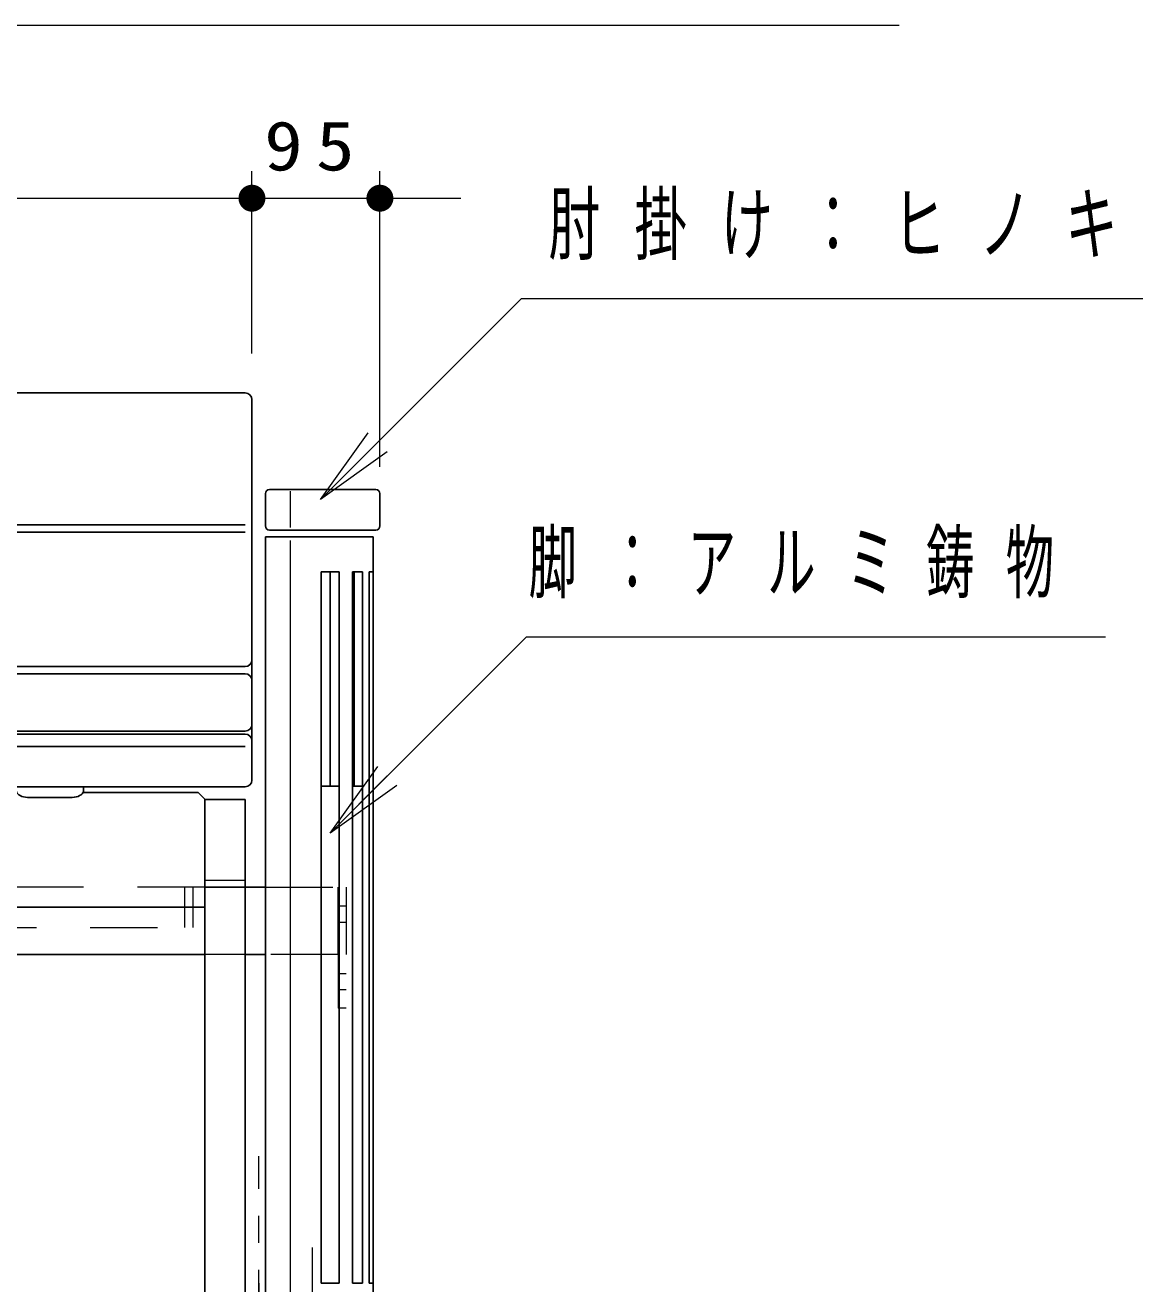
# Model space of a CAD drawing. Units: millimetres on the paper, scale 1:20. Extents: x -365 to 0, y -5 to 257.
# Drawn here: x -251.82 to -210.63, y 110.64 to 157.35 of the extents above; entities that cross this region are included whole.
import ezdxf

# ---------------------------------------------------------------- set-up
doc = ezdxf.new("R2010")
doc.units = ezdxf.units.MM
doc.linetypes.add('USER1', pattern=[4.5, 2.5, -2])
doc.linetypes.add('USER2', pattern=[6, 3, -1, 1, -1])
doc.layers.add('1_20', color=7, linetype='Continuous', lineweight=25)
doc.styles.add('ＭＳ ゴシック', font='')
doc.styles.get('ＭＳ ゴシック').set_extended_font_data('MS Gothic')

# ---------------------------------------------------------------- blocks, each defined once
blk = doc.blocks.new('filled_dot')
at = {"color": 0, "linetype": 'Continuous', "lineweight": -2, "const_width": 1.25}
blk.add_lwpolyline([(-0.625, 0, 1), (0.625, 0, 1)], format="xyb", close=True, dxfattribs=at)

msp = doc.modelspace()

# ---------------------------------------------------------------- linework, layer by layer
at = {"layer": '1_20', "lineweight": 13}
for p, q in [((-243.407, 145.163), (-243.407, 151.927)), ((-243.407, 145.163), (-243.407, 151.927)), ((-238.657, 140.962), (-238.657, 151.927)), ((-321.407, 150.927), (-240.407, 150.927)), ((-246.407, 150.927), (-235.657, 150.927)), ((-240.863, 139.746), (-239.095, 142.221)), ((-240.863, 139.746), (-238.741, 141.867)), ((-238.388, 141.514), (-240.863, 139.746)), ((-241.978, 138.702), (-241.978, 140.056)), ((-241.978, 109.544), (-241.978, 138.224)), ((-240.505, 127.365), (-238.737, 129.84)), ((-240.505, 127.365), (-238.384, 129.487)), ((-238.03, 129.133), (-240.505, 127.365))]:
    msp.add_line(p, q, dxfattribs=at)
at = {"layer": '1_20'}
for p, q in [((-318.157, 143.701), (-243.657, 143.701)), ((-243.407, 143.451), (-243.407, 133.03)), ((-242.907, 138.762), (-242.907, 139.962)), ((-242.757, 140.112), (-238.807, 140.112)), ((-238.657, 138.762), (-238.657, 139.962)), ((-318.157, 138.804), (-243.657, 138.804)), ((-318.157, 138.527), (-243.657, 138.527)), ((-242.907, 109.362), (-242.907, 138.362)), ((-242.907, 138.362), (-238.907, 138.362)), ((-242.757, 138.612), (-238.807, 138.612)), ((-238.907, 109.362), (-238.907, 138.362)), ((-240.842, 110.662), (-240.842, 137.062)), ((-240.842, 137.062), (-240.171, 137.062)), ((-240.499, 129.112), (-240.499, 137.062)), ((-240.171, 110.662), (-240.171, 137.062)), ((-239.669, 110.662), (-239.669, 137.062)), ((-239.669, 137.062), (-239.302, 137.062)), ((-239.611, 129.112), (-239.611, 137.062)), ((-239.302, 110.662), (-239.302, 137.062)), ((-239.055, 110.662), (-239.055, 137.062)), ((-239.055, 137.062), (-238.925, 137.062)), ((-318.157, 133.544), (-243.657, 133.544)), ((-318.157, 133.28), (-243.657, 133.28)), ((-243.407, 133.03), (-243.407, 130.788)), ((-318.157, 131.148), (-243.657, 131.148)), ((-318.157, 131.038), (-243.657, 131.038)), ((-318.157, 130.575), (-243.657, 130.575)), ((-243.407, 130.788), (-243.407, 129.331)), ((-318.157, 129.081), (-243.657, 129.081)), ((-249.657, 129.081), (-249.657, 128.93)), ((-240.842, 129.112), (-240.171, 129.112)), ((-239.669, 129.112), (-239.302, 129.112)), ((-251.657, 128.68), (-250.157, 128.68)), ((-249.672, 128.87), (-245.407, 128.87)), ((-245.157, 128.62), (-245.407, 128.87)), ((-245.157, 128.62), (-245.157, 124.82)), ((-245.157, 128.612), (-243.657, 128.612)), ((-245.157, 128.487), (-245.157, 109.412)), ((-243.657, 128.612), (-243.657, 109.412)), ((-242.907, 125.362), (-243.657, 125.362)), ((-316.657, 124.62), (-245.157, 124.62)), ((-240.842, 110.662), (-240.171, 110.662)), ((-239.669, 110.662), (-239.302, 110.662)), ((-239.055, 110.662), (-238.925, 110.662))]:
    msp.add_line(p, q, dxfattribs=at)
at = {"layer": '1_20', "color": 4, "linetype": 'USER1', "lineweight": 13}
for p, q in [((-245.157, 125.362), (-280.907, 125.362)), ((-245.907, 125.362), (-245.907, 123.862)), ((-245.607, 125.362), (-245.607, 123.862)), ((-243.657, 125.362), (-245.157, 125.362)), ((-242.907, 125.362), (-239.907, 125.362)), ((-240.207, 122.862), (-240.207, 125.362)), ((-239.907, 125.362), (-239.907, 120.862)), ((-240.207, 124.66), (-239.907, 124.66)), ((-280.907, 123.862), (-245.607, 123.862)), ((-240.207, 124.06), (-239.907, 124.06)), ((-243.657, 122.862), (-245.157, 122.862)), ((-240.207, 122.862), (-242.907, 122.862)), ((-240.207, 122.862), (-240.207, 120.862)), ((-240.207, 122.16), (-239.907, 122.16)), ((-240.207, 121.56), (-239.907, 121.56)), ((-239.907, 120.862), (-240.207, 120.862))]:
    msp.add_line(p, q, dxfattribs=at)
at = {"layer": '1_20', "linetype": 'USER1', "lineweight": 13}
for p, q in [((-245.157, 125.612), (-243.657, 125.612)), ((-245.157, 125.362), (-243.657, 125.362))]:
    msp.add_line(p, q, dxfattribs=at)
at = {"layer": '1_20', "color": 4}
for p, q in [((-242.907, 125.362), (-243.657, 125.362)), ((-245.157, 122.862), (-280.907, 122.862)), ((-242.907, 122.862), (-243.657, 122.862))]:
    msp.add_line(p, q, dxfattribs=at)
at = {"layer": '1_20', "linetype": 'USER2', "lineweight": 13}
for p, q in [((-243.157, 90.162), (-243.157, 115.371)), ((-241.157, 109.112), (-241.157, 111.988)), ((-243.157, 110.662), (-243.157, 90.162))]:
    msp.add_line(p, q, dxfattribs=at)
at = {"layer": '1_20', "lineweight": 13}
for points in [[(-268.722, 141.114), (-252.258, 157.349), (-219.38, 157.349)], [(-240.863, 139.746), (-233.401, 147.207), (-198.963, 147.207)], [(-240.505, 127.365), (-233.219, 134.651), (-211.72, 134.651)]]:
    msp.add_lwpolyline(points, dxfattribs=at)
at = {"layer": '1_20'}
for points in [[(-252.157, 128.93), (-252.151, 128.891), (-252.133, 128.853), (-252.103, 128.817), (-252.062, 128.784), (-252.011, 128.754), (-251.951, 128.728), (-251.884, 128.708), (-251.812, 128.693), (-251.735, 128.684), (-251.657, 128.68)], [(-249.657, 128.93), (-249.663, 128.891), (-249.681, 128.853), (-249.712, 128.817), (-249.752, 128.784), (-249.803, 128.754), (-249.863, 128.728), (-249.93, 128.708), (-250.002, 128.693), (-250.079, 128.684), (-250.157, 128.68)]]:
    msp.add_lwpolyline(points, dxfattribs=at)
for centre, radius, start, end in [((-243.657, 143.451), 0.25, 0, 90), ((-242.757, 139.962), 0.15, 90, 180), ((-238.807, 139.962), 0.15, 0, 90), ((-242.757, 138.762), 0.15, 180, 270), ((-238.807, 138.762), 0.15, 270, 0), ((-243.657, 133.794), 0.25, 270, 0), ((-243.657, 133.03), 0.25, 0, 90), ((-243.657, 131.398), 0.25, 270, 0), ((-243.657, 130.788), 0.25, 0, 90), ((-243.657, 129.331), 0.25, 270, 0)]:
    msp.add_arc(centre, radius, start, end, dxfattribs=at)

# ---------------------------------------------------------------- block references
at = {"layer": '1_20', "lineweight": 13, "xscale": 0.4, "yscale": 0.4}
for p in [(-243.407, 150.927), (-238.657, 150.927)]:
    msp.add_blockref('filled_dot', p, dxfattribs=at)
at = {"layer": '1_20', "lineweight": 13, "xscale": 0.4, "yscale": 0.4, "rotation": 180}
msp.add_blockref('filled_dot', (-243.407, 150.927), dxfattribs=at)

# ---------------------------------------------------------------- texts
at = {"layer": '1_20', "style": 'ＭＳ ゴシック'}
for s, insert, char_height, attachment_point in [('\\T1.34;\\W1.15;95', (-241.032, 151.927), 1.833, 8), ('\\T1.64;\\W0.65;肘掛け：ヒノキ\u3000３０ｔ', (-232.405, 149.857), 2.199, 4), ('\\T1.64;\\W0.6;脚：アルミ鋳物', (-233.137, 137.301), 2.199, 4)]:
    msp.add_mtext(s, dxfattribs=dict(at, insert=insert, char_height=char_height, attachment_point=attachment_point))

doc.saveas('drawing.dxf')
